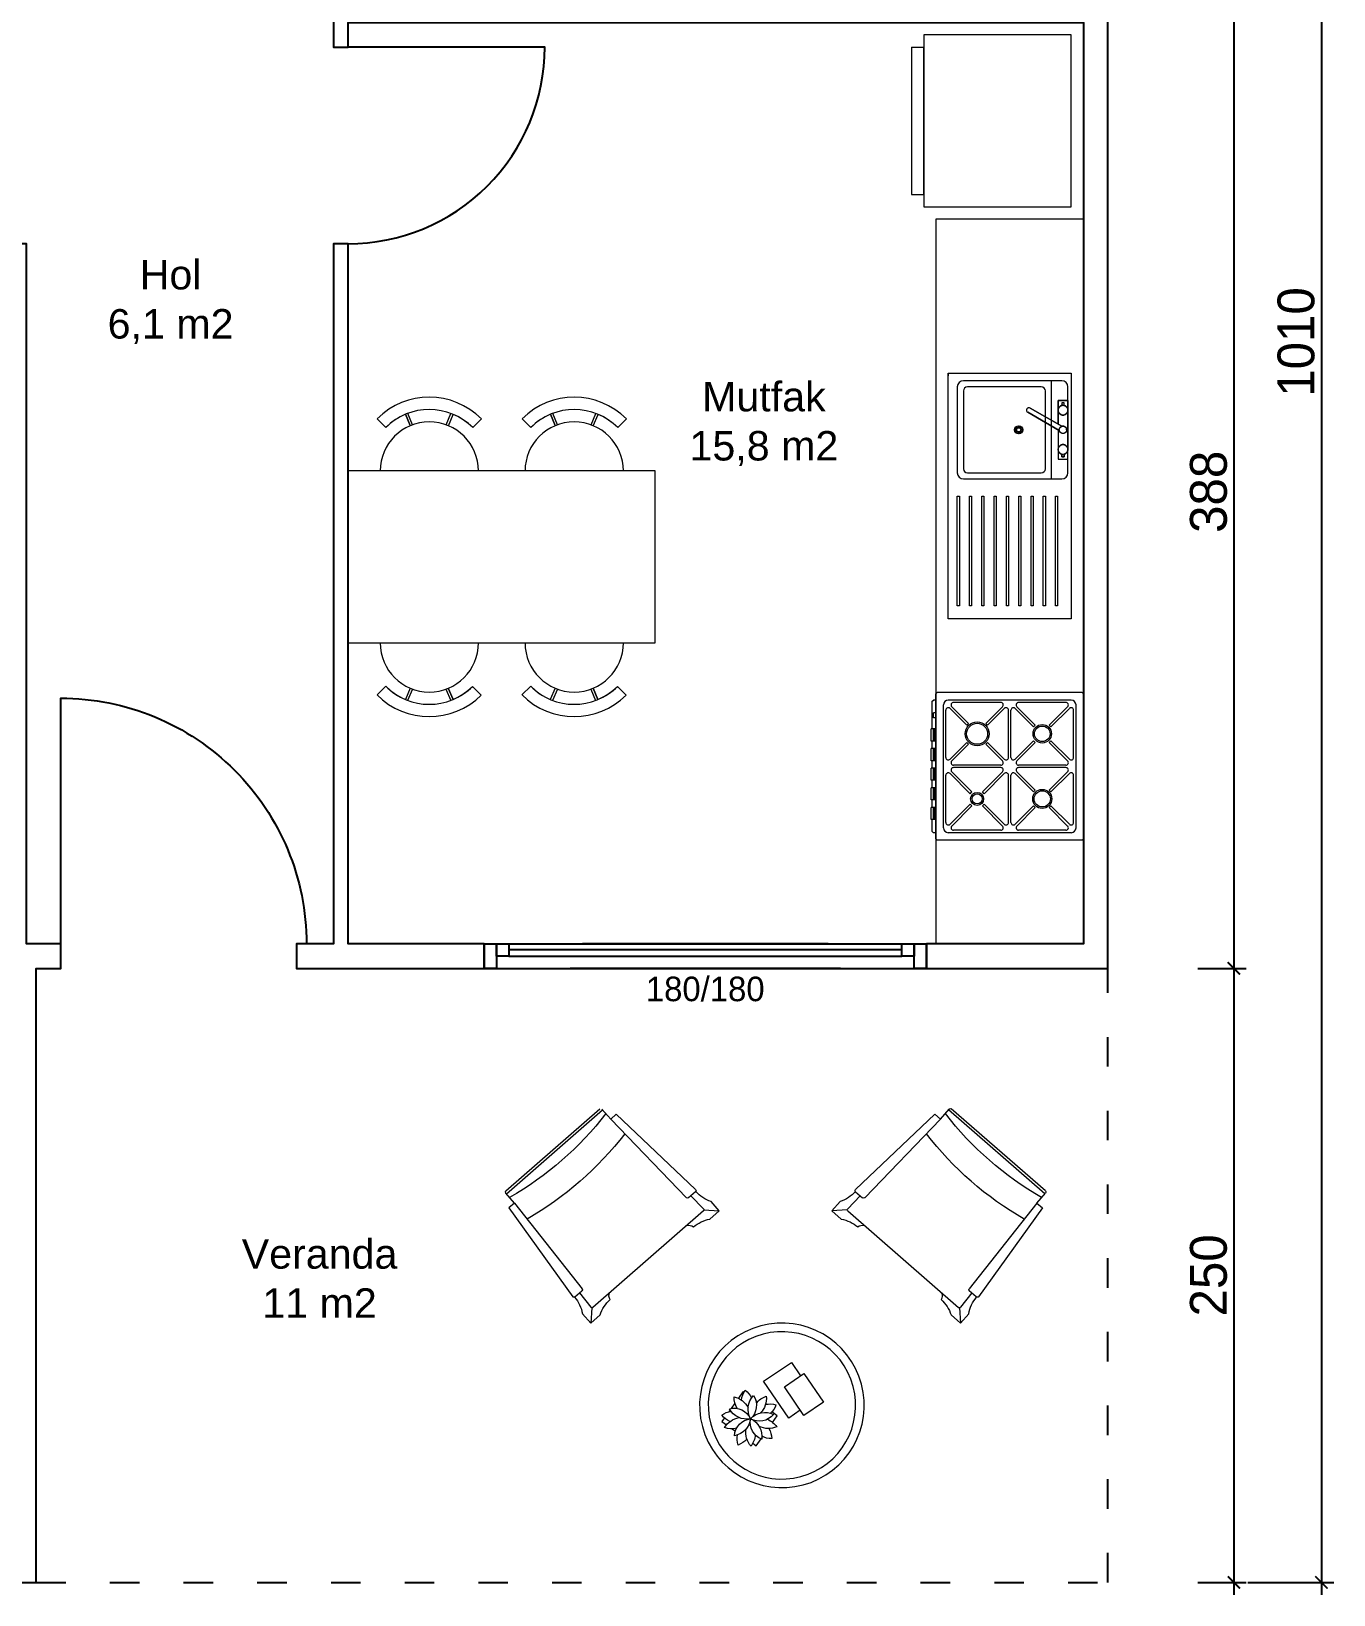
# Model space of a CAD drawing. Header units: inches. Extents: x 321 to 21697, y 7 to 6462.
# Drawn here: x 1699 to 2229, y 726 to 1362 of the extents above; entities that cross this region are included whole.
import ezdxf

# ---------------------------------------------------------------- set-up
doc = ezdxf.new("R2010")
doc.units = ezdxf.units.IN
doc.header["$MEASUREMENT"] = 0
doc.linetypes.add('ACAD_ISO03W100', pattern=[30, 12, -18])
doc.layers.add('Kapı', color=154, linetype='Continuous', true_color=0x0c4697)
doc.layers.add('Pencere', color=141, linetype='Continuous')
doc.layers.add('Veranda', color=31, linetype='Continuous')
doc.layers.add('tefris', color=8, linetype='Continuous', lineweight=5)
doc.styles.add('DIŞ ÖLÇÜ', font='FRAMDCN.TTF', dxfattribs={"height": 15})
doc.styles.get("Standard").update_dxf_attribs({"font": 'arial.ttf'})
doc.dimstyles.new('YAZI STİLİ', dxfattribs={"dimscale": 0.5, "dimtxt": 15, "dimasz": 10, "dimexe": 10, "dimexo": 10, "dimgap": 5, "dimtad": 1, "dimdec": 0, "dimtxsty": 'DIŞ ÖLÇÜ', "dimblk": 'ARCHTICK', "dimcen": 2.5, "dimdle": 10, "dimadec": 0, "dimazin": 0, "dimtfac": 1, "dimtdec": 0, "dimtix": 1, "dimtmove": 0, "dimatfit": 3, "dimldrblk": 'ARCHTICK', "dimfxl": 60, "dimfxlon": 1, "dimlwd": -1, "dimlwe": -1, "dimarcsym": 0})

# ---------------------------------------------------------------- blocks, each defined once
blk = doc.blocks.new('saksı masa')
at = {"lineweight": 0, "elevation": 51.05}
for points in [[(42694.75, -80314.18), (42694.75, -80310.89), (42697.47, -80310.89)], [(42704.69, -80310.89), (42705.39, -80310.89)], [(42707.48, -80310.89), (42707.68, -80310.89)], [(42711.37, -80310.89), (42711.83, -80310.89), (42711.83, -80314.14)], [(42711.83, -80316.55), (42711.83, -80319.15)], [(42694.75, -80321.82), (42694.75, -80321.17)], [(42696.49, -80325.76), (42694.75, -80325.76), (42694.75, -80322.39)], [(42706.79, -80325.76), (42705.15, -80325.76)], [(42711.83, -80323.95), (42711.83, -80325.76), (42709.54, -80325.76)], [(42711.83, -80319.94), (42711.83, -80320.88)]]:
    blk.add_lwpolyline(points, dxfattribs=at)
at = {"linetype": 'ByBlock', "lineweight": 0}
for centre, radius, start, end in [((42709.49, -80312.53, 51.05), 8.58, 139.39871, 188.8676), ((42695.53, -80312.53, 51.05), 9.31, 6.50685, 36.8699), ((42703.62, -80310.85, 51.05), 7.29, 183.75273, 264.95532), ((42695.13, -80319.14, 51.05), 7.91, 7.48413, 81.22392), ((42704.6, -80309.85, 51.05), 7.21, 160.75243, 194.49137), ((42693.42, -80318.19, 51.05), 11.57, 46.64859, 67.78949), ((42710.08, -80316.48, 51.05), 7.29, 111.75273, 192.95532), ((42699.57, -80310.97, 51.05), 7.91, 295.48413, 9.22392), ((42711.33, -80317.1, 51.05), 7.21, 88.75243, 122.49137), ((42699.95, -80309.05, 51.05), 11.57, 334.64859, 355.78948), ((42700.09, -80327.22, 51.05), 11.57, 118.64859, 139.78948), ((42695.62, -80314.01, 51.05), 7.21, 232.75243, 266.49137), ((42695.37, -80323.47, 51.05), 9.31, 78.50685, 108.8699), ((42699.68, -80310.19, 51.05), 8.58, 211.3987, 260.8676), ((42701.53, -80325.89, 51.05), 7.91, 79.48413, 153.22392), ((42696.27, -80315.26, 51.05), 7.29, 255.75273, 336.95532), ((42709.93, -80321.89, 51.05), 7.91, 151.48413, 225.22392), ((42706.73, -80324.36, 51.05), 7.29, 39.75273, 120.95532), ((42708.71, -80312.67, 51.05), 7.91, 223.48413, 297.22392), ((42698.19, -80323.61, 51.05), 7.29, 327.75273, 48.95532), ((42710.3, -80322.58, 51.05), 8.58, 67.3987, 116.8676), ((42705.99, -80309.31, 51.05), 9.31, 294.50685, 324.8699), ((42705.72, -80327, 51.05), 9.31, 150.50685, 180.8699), ((42694.42, -80318.8, 51.05), 8.58, 283.3987, 332.8676), ((42710.75, -80323.67, 51.05), 11.57, 190.64859, 211.78949), ((42712.28, -80318.25, 51.05), 9.31, 222.50685, 252.8699), ((42700.99, -80326.46, 51.05), 8.58, 355.3987, 44.8676), ((42710.66, -80312.44, 51.05), 11.57, 262.64859, 283.78949), ((42706.52, -80325.75, 51.05), 7.21, 16.75243, 50.49137), ((42696.81, -80323.84, 51.05), 7.21, 304.75243, 338.49137)]:
    blk.add_arc(centre, radius, start, end, dxfattribs=at)
blk = doc.blocks.new('sdkg')
at = {"lineweight": 0}
blk.add_lwpolyline([(-25200.41, 766.3), (-25205.97, 764.97), (-25210.19, 782.61), (-25196.94, 785.78), (-25195.4, 779.31)], dxfattribs=at)
blk.add_lwpolyline([(-25203.08, 777.47), (-25193.73, 779.71), (-25190.44, 765.96), (-25199.79, 763.72)], close=True, dxfattribs=at)
for major_axis in [(23.69, -23.69), (21.21, -21.21)]:
    blk.add_ellipse((-25206.72, 770.75), major_axis=major_axis, ratio=1, start_param=0.785398, end_param=7.068583, dxfattribs=at)
at = {"lineweight": 0, "xscale": -1, "rotation": 304.2121771615189}
blk.add_blockref('saksı masa', (65209.5, 10616.07, -51.05), dxfattribs=at)
blk = doc.blocks.new('_ArchTick')
at = {"color": 0, "linetype": 'ByBlock', "const_width": 0.15}
blk.add_lwpolyline([(-0.5, -0.5), (0.5, 0.5)], dxfattribs=at)
blk = doc.blocks.new('*D438')
at = {"color": 0, "transparency": 16777216}
for p, q in [((2174.14, 1368.92), (2193.83, 1368.92)), ((2188.83, 1373.92), (2188.83, 975.92)), ((2174.14, 980.92), (2193.83, 980.92))]:
    blk.add_line(p, q, dxfattribs=at)
at = {"layer": 'Defpoints', "color": 0, "transparency": 16777216}
for p in [(2169.14, 1368.92), (2169.14, 980.92), (2188.83, 980.92)]:
    blk.add_point(p, dxfattribs=at)
at = {"color": 0, "transparency": 16777216, "xscale": 5, "yscale": 5, "zscale": 5}
for p, rotation in [((2188.83, 1368.92), 90), ((2188.83, 980.92), 270)]:
    blk.add_blockref('_ArchTick', p, dxfattribs=dict(at, rotation=rotation))
at = {"color": 0, "transparency": 16777216, "insert": (2178.55, 1174.92), "char_height": 15, "attachment_point": 5, "rotation": 90, "style": 'DIŞ ÖLÇÜ'}
blk.add_mtext('388', dxfattribs=at)
blk = doc.blocks.new('*D439')
at = {"color": 0, "transparency": 16777216}
for p, q in [((2224.46, 1745.92), (2224.46, 725.92)), ((2195.08, 1740.92), (2229.46, 1740.92)), ((2194.46, 730.92), (2229.46, 730.92))]:
    blk.add_line(p, q, dxfattribs=at)
at = {"layer": 'Defpoints', "color": 0, "transparency": 16777216}
for p in [(2190.08, 1740.92), (2188.83, 730.92), (2224.46, 730.92)]:
    blk.add_point(p, dxfattribs=at)
at = {"color": 0, "transparency": 16777216, "xscale": 5, "yscale": 5, "zscale": 5}
for p, rotation in [((2224.46, 1740.92), 90), ((2224.46, 730.92), 270)]:
    blk.add_blockref('_ArchTick', p, dxfattribs=dict(at, rotation=rotation))
at = {"color": 0, "transparency": 16777216, "insert": (2214.18, 1235.92), "char_height": 15, "attachment_point": 5, "rotation": 90, "style": 'DIŞ ÖLÇÜ'}
blk.add_mtext('1010', dxfattribs=at)
blk = doc.blocks.new('*D445')
at = {"color": 0, "transparency": 16777216}
for p, q in [((2174.14, 980.92), (2193.83, 980.92)), ((2188.83, 985.92), (2188.83, 725.92)), ((2174.14, 730.92), (2193.83, 730.92))]:
    blk.add_line(p, q, dxfattribs=at)
at = {"layer": 'Defpoints', "color": 0, "transparency": 16777216}
for p in [(2169.14, 980.92), (2169.14, 730.92), (2188.83, 730.92)]:
    blk.add_point(p, dxfattribs=at)
at = {"color": 0, "transparency": 16777216, "xscale": 5, "yscale": 5, "zscale": 5}
for p, rotation in [((2188.83, 980.92), 90), ((2188.83, 730.92), 270)]:
    blk.add_blockref('_ArchTick', p, dxfattribs=dict(at, rotation=rotation))
at = {"color": 0, "transparency": 16777216, "insert": (2178.55, 855.92), "char_height": 15, "attachment_point": 5, "rotation": 90, "style": 'DIŞ ÖLÇÜ'}
blk.add_mtext('250', dxfattribs=at)

msp = doc.modelspace()

# ---------------------------------------------------------------- linework, layer by layer
for p, q in [((1883.69, 990.92), (2063.69, 990.92)), ((1883.69, 990.92), (1883.69, 980.92)), ((2063.69, 980.92), (2063.69, 990.92)), ((1883.69, 980.92), (2063.69, 980.92))]:
    msp.add_line(p, q)
for points in [[(1822.32, 1381.92), (1822.32, 1355.92), (1828.32, 1355.92), (1828.32, 1365.92), (2127.57, 1365.92), (2127.57, 990.92), (2063.69, 990.92), (2063.69, 980.92), (2137.57, 980.92), (2137.57, 1491.42), (2127.57, 1491.42), (2127.57, 1371.92), (1828.32, 1371.92), (1828.32, 1381.92)], [(1691.32, 1275.92), (1691.32, 990.92), (1691.32, 740.92), (1596.82, 740.92), (1596.82, 730.92), (1701.32, 730.92), (1701.32, 980.92), (1711.32, 980.92), (1711.32, 990.92), (1697.32, 990.92), (1697.32, 1275.92)], [(1883.69, 990.92), (1828.32, 990.92), (1828.32, 1275.92), (1822.32, 1275.92), (1822.32, 990.92), (1807.32, 990.92), (1807.32, 980.92), (1883.69, 980.92)]]:
    msp.add_lwpolyline(points, close=True)
at = {"layer": 'Kapı'}
for points in [[(1828.32, 1275.92, 0.414214), (1908.32, 1355.92), (1828.32, 1355.92)], [(1711.32, 990.92), (1711.32, 1090.92, -0.414214), (1811.32, 990.92)]]:
    msp.add_lwpolyline(points, format="xyb", dxfattribs=at)
at = {"layer": 'Pencere'}
for p, q in [((2053.69, 988.42), (1893.69, 988.42)), ((2023.69, 990.92), (1923.69, 990.92)), ((1893.69, 985.92), (2053.69, 985.92)), ((2028.69, 980.92), (1918.69, 980.92))]:
    msp.add_line(p, q, dxfattribs=at)
for points in [[(1888.69, 980.92), (1883.69, 980.92), (1883.69, 990.92), (1888.69, 990.92), (1888.69, 980.92)], [(1893.69, 990.92), (1893.69, 985.92), (1888.69, 985.92), (1888.69, 990.92), (1893.69, 990.92)], [(2058.69, 990.92), (2058.69, 985.92), (2053.69, 985.92), (2053.69, 990.92), (2058.69, 990.92)], [(2063.69, 980.92), (2058.69, 980.92), (2058.69, 990.92), (2063.69, 990.92), (2063.69, 980.92)]]:
    msp.add_lwpolyline(points, dxfattribs=at)
at = {"layer": 'tefris', "ltscale": 0.05}
for p, q in [((2057.57, 1355.92), (2057.57, 1295.92)), ((2122.57, 1360.92), (2062.57, 1360.92)), ((2062.57, 1360.92), (2062.57, 1290.92)), ((2062.57, 1295.92), (2062.57, 1355.92)), ((2122.57, 1290.92), (2122.57, 1360.92)), ((2057.57, 1295.92), (2062.57, 1295.92)), ((2062.57, 1290.92), (2122.57, 1290.92))]:
    msp.add_line(p, q, dxfattribs=at)
at = {"layer": 'tefris', "ltscale": 50}
msp.add_line((2057.57, 1355.92), (2062.57, 1355.92), dxfattribs=at)
at = {"layer": 'tefris'}
for p, q in [((2072.57, 1223.16), (2072.57, 1222.16)), ((1840.14, 1204.67), (1843.67, 1201.12)), ((1840.14, 1204.67), (1843.67, 1201.12)), ((1843.67, 1201.12), (1840.14, 1204.67)), ((1851.66, 1206.48), (1853.59, 1201.86)), ((1851.66, 1206.48), (1853.59, 1201.86)), ((1853.59, 1201.86), (1851.66, 1206.48)), ((1854.52, 1202.23), (1852.59, 1206.84)), ((1868.18, 1202.21), (1870.13, 1206.82)), ((1869.11, 1201.84), (1871.06, 1206.44)), ((1869.11, 1201.84), (1871.06, 1206.44)), ((1869.11, 1201.84), (1871.06, 1206.44)), ((1879.03, 1201.07), (1882.57, 1204.6)), ((1879.03, 1201.07), (1882.57, 1204.6)), ((1879.03, 1201.07), (1882.57, 1204.6)), ((1899.13, 1204.67), (1902.66, 1201.12)), ((1899.13, 1204.67), (1902.66, 1201.12)), ((1902.66, 1201.12), (1899.13, 1204.67)), ((1910.65, 1206.48), (1912.58, 1201.86)), ((1910.65, 1206.48), (1912.58, 1201.86)), ((1912.58, 1201.86), (1910.65, 1206.48)), ((1913.51, 1202.23), (1911.58, 1206.84)), ((1927.16, 1202.21), (1929.11, 1206.82)), ((1928.09, 1201.84), (1930.04, 1206.44)), ((1928.09, 1201.84), (1930.04, 1206.44)), ((1928.09, 1201.84), (1930.04, 1206.44)), ((1938.01, 1201.07), (1941.55, 1204.6)), ((1938.01, 1201.07), (1941.55, 1204.6)), ((1938.01, 1201.07), (1941.55, 1204.6)), ((2122.57, 1123.16), (2121.57, 1123.16)), ((1843.61, 1095.77), (1840.07, 1092.24)), ((1843.61, 1095.77), (1840.07, 1092.24)), ((1843.61, 1095.77), (1840.07, 1092.24)), ((1853.53, 1095), (1851.59, 1090.39)), ((1853.53, 1095), (1851.59, 1090.39)), ((1853.53, 1095), (1851.59, 1090.39)), ((1870.98, 1090.36), (1869.05, 1094.97)), ((1870.98, 1090.36), (1869.05, 1094.97)), ((1869.05, 1094.97), (1870.98, 1090.36)), ((1882.5, 1092.17), (1878.97, 1095.71)), ((1882.5, 1092.17), (1878.97, 1095.71)), ((1878.97, 1095.71), (1882.5, 1092.17)), ((1902.6, 1095.77), (1899.06, 1092.24)), ((1902.6, 1095.77), (1899.06, 1092.24)), ((1902.6, 1095.77), (1899.06, 1092.24)), ((1912.52, 1095), (1910.57, 1090.39)), ((1912.52, 1095), (1910.57, 1090.39)), ((1912.52, 1095), (1910.57, 1090.39)), ((1929.97, 1090.36), (1928.03, 1094.97)), ((1929.97, 1090.36), (1928.03, 1094.97)), ((1928.03, 1094.97), (1929.97, 1090.36)), ((1941.48, 1092.17), (1937.95, 1095.71)), ((1941.48, 1092.17), (1937.95, 1095.71)), ((1937.95, 1095.71), (1941.48, 1092.17)), ((1854.46, 1094.63), (1852.51, 1090.02)), ((1868.12, 1094.61), (1870.05, 1089.99)), ((1913.45, 1094.63), (1911.5, 1090.02)), ((1927.1, 1094.61), (1929.04, 1089.99)), ((2065.99, 1089.66), (2066.49, 1090.16)), ((2065.99, 1078.47), (2065.99, 1089.66)), ((2067.57, 1090.16), (2066.49, 1090.16)), ((2068.07, 1093.16), (2067.57, 1092.66)), ((2067.57, 1033.66), (2067.57, 1092.66)), ((2127.07, 1093.16), (2068.07, 1093.16)), ((2122.57, 1090.16), (2072.57, 1090.16)), ((2093.95, 1089.16), (2074.69, 1089.16)), ((2120.45, 1089.16), (2101.19, 1089.16)), ((2127.57, 1092.66), (2127.07, 1093.16)), ((2127.57, 1033.66), (2127.57, 1092.66)), ((2067.57, 1084.97), (2066.49, 1084.97)), ((2066.49, 1082.97), (2066.49, 1084.97)), ((2067.57, 1082.97), (2066.49, 1082.97)), ((2070.57, 1038.16), (2070.57, 1088.16)), ((2071.57, 1066.78), (2071.57, 1086.04)), ((2080.08, 1079.94), (2073.28, 1086.74)), ((2080.79, 1080.65), (2073.98, 1087.45)), ((2087.86, 1080.65), (2094.66, 1087.45)), ((2088.56, 1079.94), (2095.36, 1086.74)), ((2097.07, 1066.78), (2097.07, 1086.04)), ((2098.07, 1066.78), (2098.07, 1086.04)), ((2099.78, 1086.74), (2107.29, 1079.23)), ((2100.48, 1087.45), (2107.99, 1079.94)), ((2113.65, 1079.94), (2121.16, 1087.45)), ((2114.36, 1079.23), (2121.86, 1086.74)), ((2123.57, 1066.78), (2123.57, 1086.04)), ((2124.57, 1038.16), (2124.57, 1088.16)), ((2067.57, 1078.47), (2065.57, 1078.47)), ((2065.57, 1073.47), (2065.57, 1078.47)), ((2066.57, 1073.47), (2066.57, 1078.47)), ((2067.07, 1073.47), (2067.07, 1078.47)), ((2080.08, 1079.94), (2080.79, 1080.65)), ((2088.56, 1079.94), (2087.86, 1080.65)), ((2107.29, 1079.23), (2107.99, 1079.94)), ((2113.65, 1079.94), (2114.36, 1079.23)), ((2067.57, 1073.47), (2065.57, 1073.47)), ((2067.57, 1070.47), (2065.57, 1070.47)), ((2065.57, 1065.47), (2065.57, 1070.47)), ((2065.99, 1070.47), (2065.99, 1073.47)), ((2066.57, 1065.47), (2066.57, 1070.47)), ((2067.07, 1065.47), (2067.07, 1070.47)), ((2073.28, 1066.07), (2080.08, 1072.87)), ((2073.98, 1065.36), (2080.79, 1072.16)), ((2080.79, 1072.16), (2080.08, 1072.87)), ((2087.86, 1072.16), (2088.56, 1072.87)), ((2094.66, 1065.36), (2087.86, 1072.16)), ((2095.36, 1066.07), (2088.56, 1072.87)), ((2099.78, 1066.07), (2107.29, 1073.58)), ((2100.48, 1065.36), (2107.99, 1072.87)), ((2107.29, 1073.58), (2107.99, 1072.87)), ((2113.65, 1072.87), (2114.36, 1073.58)), ((2113.65, 1072.87), (2121.16, 1065.36)), ((2114.36, 1073.58), (2121.86, 1066.07)), ((2067.57, 1065.47), (2065.57, 1065.47)), ((2065.99, 1062.47), (2065.99, 1065.47)), ((2093.95, 1063.66), (2074.69, 1063.66)), ((2120.45, 1063.66), (2101.19, 1063.66)), ((2067.57, 1062.47), (2065.57, 1062.47)), ((2065.57, 1057.47), (2065.57, 1062.47)), ((2067.57, 1057.47), (2065.57, 1057.47)), ((2065.99, 1054.47), (2065.99, 1057.47)), ((2066.57, 1057.47), (2066.57, 1062.47)), ((2067.07, 1057.47), (2067.07, 1062.47)), ((2071.57, 1040.28), (2071.57, 1059.54)), ((2081.49, 1052.03), (2073.28, 1060.24)), ((2082.2, 1052.73), (2073.98, 1060.95)), ((2093.95, 1062.66), (2074.69, 1062.66)), ((2086.44, 1052.73), (2094.66, 1060.95)), ((2087.15, 1052.03), (2095.36, 1060.24)), ((2097.07, 1040.28), (2097.07, 1059.54)), ((2098.07, 1040.28), (2098.07, 1059.54)), ((2107.29, 1052.73), (2099.78, 1060.24)), ((2107.99, 1053.44), (2100.48, 1060.95)), ((2120.45, 1062.66), (2101.19, 1062.66)), ((2121.16, 1060.95), (2113.65, 1053.44)), ((2121.86, 1060.24), (2114.36, 1052.73)), ((2123.57, 1040.28), (2123.57, 1059.54)), ((2065.57, 1049.47), (2065.57, 1054.47)), ((2067.57, 1054.47), (2065.57, 1054.47)), ((2066.57, 1049.47), (2066.57, 1054.47)), ((2067.07, 1049.47), (2067.07, 1054.47)), ((2081.49, 1052.03), (2082.2, 1052.73)), ((2087.15, 1052.03), (2086.44, 1052.73)), ((2107.99, 1053.44), (2107.29, 1052.73)), ((2114.36, 1052.73), (2113.65, 1053.44)), ((2067.57, 1049.47), (2065.57, 1049.47)), ((2065.57, 1041.47), (2065.57, 1046.47)), ((2067.57, 1046.47), (2065.57, 1046.47)), ((2065.99, 1046.47), (2065.99, 1049.47)), ((2066.57, 1041.47), (2066.57, 1046.47)), ((2067.07, 1041.47), (2067.07, 1046.47)), ((2073.28, 1039.57), (2081.49, 1047.79)), ((2073.98, 1038.86), (2082.2, 1047.08)), ((2082.2, 1047.08), (2081.49, 1047.79)), ((2086.44, 1047.08), (2087.15, 1047.79)), ((2094.66, 1038.86), (2086.44, 1047.08)), ((2095.36, 1039.57), (2087.15, 1047.79)), ((2107.29, 1047.08), (2099.78, 1039.57)), ((2107.99, 1046.37), (2100.48, 1038.86)), ((2107.99, 1046.37), (2107.29, 1047.08)), ((2114.36, 1047.08), (2113.65, 1046.37)), ((2121.16, 1038.86), (2113.65, 1046.37)), ((2121.86, 1039.57), (2114.36, 1047.08)), ((2067.57, 1041.47), (2065.57, 1041.47)), ((2065.99, 1036.66), (2065.99, 1041.47)), ((2066.49, 1036.16), (2065.99, 1036.66)), ((2067.57, 1036.16), (2066.49, 1036.16)), ((2067.57, 1033.66), (2068.07, 1033.16)), ((2127.07, 1033.16), (2068.07, 1033.16)), ((2122.57, 1036.16), (2072.57, 1036.16)), ((2093.95, 1037.16), (2074.69, 1037.16)), ((2120.45, 1037.16), (2101.19, 1037.16)), ((2127.57, 1033.66), (2127.07, 1033.16))]:
    msp.add_line(p, q, dxfattribs=at)
at = {"layer": 'tefris', "linetype": 'Continuous'}
for p, q in [((2072.57, 1223.16), (2122.57, 1223.16)), ((2072.57, 1123.16), (2072.57, 1223.16)), ((2122.57, 1223.16), (2122.57, 1123.16)), ((2076.25, 1217.66), (2076.25, 1182.66)), ((2118.75, 1220.16), (2078.75, 1220.16)), ((2078.75, 1215.99), (2078.75, 1184.32)), ((2110.41, 1217.66), (2080.41, 1217.66)), ((2112.08, 1184.32), (2112.08, 1215.99)), ((2114.58, 1180.16), (2114.58, 1220.16)), ((2121.25, 1182.66), (2121.25, 1217.66)), ((2121.25, 1212.16), (2117.25, 1212.16)), ((2117.25, 1212.16), (2117.25, 1202.46)), ((2121.25, 1212.16), (2117.25, 1212.16)), ((2117.25, 1212.16), (2117.25, 1202.47)), ((2117.25, 1208.16), (2117.25, 1212.16)), ((2117.25, 1212.16), (2121.25, 1212.16)), ((2117.71, 1209.43), (2117.51, 1209.14)), ((2117.96, 1209.69), (2117.71, 1209.43)), ((2118.24, 1209.89), (2117.96, 1209.69)), ((2118.56, 1210.04), (2118.24, 1209.89)), ((2118.75, 1210.09), (2118.56, 1210.04)), ((2119.75, 1211.16), (2118.75, 1211.16)), ((2118.75, 1211.16), (2118.75, 1210.04)), ((2119.75, 1211.16), (2118.75, 1211.16)), ((2118.75, 1211.16), (2118.75, 1210.09)), ((2118.75, 1210.09), (2118.9, 1210.13)), ((2118.9, 1210.13), (2118.75, 1210.09)), ((2118.75, 1210.09), (2118.75, 1210.09)), ((2118.9, 1210.13), (2119.25, 1210.16)), ((2119.25, 1210.16), (2118.9, 1210.13)), ((2119.25, 1210.16), (2119.59, 1210.13)), ((2119.59, 1210.13), (2119.25, 1210.16)), ((2119.59, 1210.13), (2119.92, 1210.04)), ((2119.75, 1210.09), (2119.59, 1210.13)), ((2119.75, 1210.04), (2119.75, 1211.16)), ((2119.75, 1210.09), (2119.75, 1211.16)), ((2119.92, 1210.04), (2119.75, 1210.09)), ((2119.92, 1210.04), (2119.75, 1210.09)), ((2119.75, 1210.09), (2119.75, 1210.09)), ((2119.75, 1210.09), (2119.75, 1210.09)), ((2119.75, 1210.09), (2119.75, 1210.09)), ((2120.25, 1209.89), (2119.92, 1210.04)), ((2120.54, 1209.69), (2120.25, 1209.89)), ((2120.78, 1209.44), (2120.54, 1209.69)), ((2120.98, 1209.16), (2120.78, 1209.44)), ((2121.25, 1188.16), (2121.25, 1212.16)), ((2121.25, 1188.16), (2121.25, 1212.16)), ((2121.25, 1212.16), (2121.25, 1192.16)), ((2104.43, 1208.42), (2104.39, 1208.16)), ((2104.39, 1208.16), (2104.43, 1207.9)), ((2104.53, 1208.66), (2104.43, 1208.42)), ((2104.43, 1207.9), (2104.52, 1207.66)), ((2104.52, 1207.66), (2104.68, 1207.45)), ((2104.68, 1208.86), (2104.53, 1208.66)), ((2104.89, 1209.02), (2104.68, 1208.86)), ((2104.68, 1207.45), (2104.89, 1207.29)), ((2105.14, 1209.12), (2104.89, 1209.02)), ((2117.76, 1199.86), (2104.89, 1207.29)), ((2104.89, 1207.29), (2117.76, 1199.86)), ((2105.39, 1209.16), (2105.14, 1209.12)), ((2105.64, 1209.12), (2105.39, 1209.16)), ((2105.89, 1209.02), (2105.64, 1209.12)), ((2105.89, 1209.02), (2118.76, 1201.59)), ((2118.76, 1201.59), (2105.89, 1209.02)), ((2117.28, 1208.5), (2117.25, 1208.16)), ((2117.25, 1202.47), (2117.25, 1208.16)), ((2117.25, 1208.16), (2117.28, 1207.81)), ((2117.37, 1208.84), (2117.28, 1208.5)), ((2117.28, 1207.81), (2117.37, 1207.47)), ((2117.51, 1209.14), (2117.37, 1208.84)), ((2117.37, 1207.47), (2117.52, 1207.16)), ((2117.52, 1207.16), (2117.72, 1206.87)), ((2117.72, 1206.87), (2117.95, 1206.63)), ((2117.95, 1206.63), (2118.25, 1206.43)), ((2118.25, 1206.43), (2118.57, 1206.28)), ((2118.57, 1206.28), (2118.91, 1206.19)), ((2118.91, 1206.19), (2119.25, 1206.16)), ((2119.25, 1206.16), (2119.59, 1206.19)), ((2119.59, 1206.19), (2119.94, 1206.28)), ((2119.94, 1206.28), (2120.25, 1206.43)), ((2120.25, 1206.43), (2120.53, 1206.62)), ((2120.53, 1206.62), (2120.76, 1206.85)), ((2120.76, 1206.85), (2120.98, 1207.15)), ((2121.13, 1208.84), (2120.98, 1209.16)), ((2120.98, 1207.15), (2121.12, 1207.46)), ((2121.12, 1207.46), (2121.22, 1207.81)), ((2121.22, 1208.51), (2121.13, 1208.84)), ((2121.25, 1208.15), (2121.22, 1208.51)), ((2121.22, 1207.81), (2121.25, 1208.15)), ((2117.25, 1200.14), (2117.25, 1188.16)), ((2117.76, 1199.86), (2117.25, 1200.14)), ((2117.25, 1200.14), (2117.25, 1188.16)), ((2117.75, 1200.16), (2117.78, 1200.45)), ((2117.78, 1199.86), (2117.75, 1200.16)), ((2117.78, 1200.45), (2117.86, 1200.73)), ((2117.86, 1199.58), (2117.78, 1199.86)), ((2117.86, 1200.73), (2118, 1200.99)), ((2118, 1199.32), (2117.86, 1199.58)), ((2118, 1200.99), (2118.19, 1201.22)), ((2118.18, 1199.1), (2118, 1199.32)), ((2118.42, 1198.91), (2118.18, 1199.1)), ((2118.19, 1201.22), (2118.41, 1201.4)), ((2118.41, 1201.4), (2118.67, 1201.54)), ((2118.68, 1198.77), (2118.42, 1198.91)), ((2118.67, 1201.54), (2118.96, 1201.63)), ((2118.96, 1198.68), (2118.68, 1198.77)), ((2118.79, 1201.58), (2118.76, 1201.59)), ((2118.96, 1201.63), (2118.79, 1201.58)), ((2118.96, 1201.63), (2119.25, 1201.66)), ((2119.25, 1201.66), (2118.96, 1201.63)), ((2119.25, 1198.66), (2118.96, 1198.68)), ((2119.25, 1201.66), (2119.55, 1201.63)), ((2119.55, 1201.63), (2119.25, 1201.66)), ((2119.54, 1198.69), (2119.25, 1198.66)), ((2119.82, 1198.77), (2119.54, 1198.69)), ((2119.55, 1201.63), (2119.82, 1201.54)), ((2119.82, 1201.54), (2119.55, 1201.63)), ((2119.82, 1201.54), (2120.08, 1201.4)), ((2120.08, 1201.4), (2119.82, 1201.54)), ((2120.08, 1198.91), (2119.82, 1198.77)), ((2120.08, 1201.4), (2120.31, 1201.21)), ((2120.31, 1201.21), (2120.08, 1201.4)), ((2120.3, 1199.09), (2120.08, 1198.91)), ((2120.49, 1199.32), (2120.3, 1199.09)), ((2120.31, 1201.21), (2120.5, 1200.99)), ((2120.5, 1200.99), (2120.31, 1201.21)), ((2120.63, 1199.57), (2120.49, 1199.32)), ((2120.5, 1200.99), (2120.64, 1200.72)), ((2120.64, 1200.72), (2120.5, 1200.99)), ((2120.72, 1199.86), (2120.63, 1199.57)), ((2120.64, 1200.72), (2120.72, 1200.45)), ((2120.72, 1200.45), (2120.64, 1200.72)), ((2120.72, 1200.45), (2120.75, 1200.16)), ((2120.75, 1200.16), (2120.72, 1200.45)), ((2120.75, 1200.16), (2120.72, 1199.86)), ((2117.28, 1192.5), (2117.25, 1192.16)), ((2117.25, 1192.16), (2117.28, 1191.81)), ((2117.37, 1192.84), (2117.28, 1192.5)), ((2117.28, 1191.81), (2117.38, 1191.45)), ((2117.51, 1193.15), (2117.37, 1192.84)), ((2117.38, 1191.45), (2117.52, 1191.14)), ((2117.71, 1193.44), (2117.51, 1193.15)), ((2117.52, 1191.14), (2117.73, 1190.86)), ((2117.96, 1193.69), (2117.71, 1193.44)), ((2117.73, 1190.86), (2117.98, 1190.61)), ((2118.25, 1193.89), (2117.96, 1193.69)), ((2117.98, 1190.61), (2118.24, 1190.43)), ((2118.24, 1190.43), (2118.55, 1190.28)), ((2118.55, 1194.03), (2118.25, 1193.89)), ((2118.9, 1194.13), (2118.55, 1194.03)), ((2118.55, 1190.28), (2118.75, 1190.22)), ((2118.75, 1189.16), (2118.75, 1190.27)), ((2119.25, 1194.16), (2118.9, 1194.13)), ((2119.59, 1194.13), (2119.25, 1194.16)), ((2119.96, 1194.03), (2119.59, 1194.13)), ((2120.24, 1190.42), (2119.75, 1190.22)), ((2119.75, 1190.22), (2119.94, 1190.28)), ((2119.75, 1190.27), (2119.75, 1189.16)), ((2119.94, 1190.28), (2120.24, 1190.42)), ((2120.29, 1193.87), (2119.96, 1194.03)), ((2120.24, 1190.42), (2120.53, 1190.62)), ((2120.53, 1190.62), (2120.24, 1190.42)), ((2120.53, 1193.69), (2120.29, 1193.87)), ((2120.78, 1193.44), (2120.53, 1193.69)), ((2120.53, 1190.62), (2120.78, 1190.87)), ((2120.78, 1190.87), (2120.53, 1190.62)), ((2120.98, 1193.16), (2120.78, 1193.44)), ((2120.78, 1190.87), (2120.98, 1191.16)), ((2120.98, 1191.16), (2120.78, 1190.87)), ((2121.13, 1192.84), (2120.98, 1193.16)), ((2120.98, 1191.16), (2121.12, 1191.46)), ((2121.12, 1191.46), (2120.98, 1191.16)), ((2121.12, 1191.46), (2121.22, 1191.83)), ((2121.22, 1191.83), (2121.12, 1191.46)), ((2121.22, 1192.5), (2121.13, 1192.84)), ((2121.25, 1192.16), (2121.22, 1192.5)), ((2121.22, 1191.83), (2121.25, 1192.16)), ((2121.25, 1192.16), (2121.22, 1191.83)), ((2117.25, 1188.16), (2121.25, 1188.16)), ((2117.25, 1188.16), (2121.25, 1188.16)), ((2118.92, 1190.18), (2118.75, 1190.23)), ((2118.75, 1190.23), (2118.75, 1190.22)), ((2118.75, 1190.22), (2118.75, 1189.16)), ((2119.75, 1189.16), (2118.75, 1189.16)), ((2118.75, 1189.16), (2119.75, 1189.16)), ((2119.25, 1190.16), (2118.92, 1190.18)), ((2119.75, 1190.22), (2119.25, 1190.16)), ((2119.75, 1189.16), (2119.75, 1190.22)), ((2078.75, 1180.16), (2118.75, 1180.16)), ((2080.41, 1182.66), (2110.41, 1182.66)), ((2076.25, 1128.57), (2076.25, 1173.2)), ((2076.25, 1173.2), (2077.08, 1173.2)), ((2077.08, 1173.2), (2077.08, 1128.57)), ((2081.25, 1128.57), (2081.25, 1173.2)), ((2081.25, 1173.2), (2082.08, 1173.2)), ((2082.08, 1173.2), (2082.08, 1128.57)), ((2086.25, 1128.57), (2086.25, 1173.2)), ((2086.25, 1173.2), (2087.08, 1173.2)), ((2087.08, 1173.2), (2087.08, 1128.57)), ((2091.25, 1128.57), (2091.25, 1173.2)), ((2091.25, 1173.2), (2092.08, 1173.2)), ((2092.08, 1173.2), (2092.08, 1128.57)), ((2096.25, 1128.57), (2096.25, 1173.2)), ((2096.25, 1173.2), (2097.08, 1173.2)), ((2097.08, 1173.2), (2097.08, 1128.57)), ((2101.25, 1128.57), (2101.25, 1173.2)), ((2101.25, 1173.2), (2102.08, 1173.2)), ((2102.08, 1173.2), (2102.08, 1128.57)), ((2106.25, 1128.57), (2106.25, 1173.2)), ((2106.25, 1173.2), (2107.08, 1173.2)), ((2107.08, 1173.2), (2107.08, 1128.57)), ((2111.25, 1128.57), (2111.25, 1173.2)), ((2111.25, 1173.2), (2112.08, 1173.2)), ((2112.08, 1173.2), (2112.08, 1128.57)), ((2116.25, 1128.57), (2116.25, 1173.2)), ((2116.25, 1173.2), (2117.08, 1173.2)), ((2117.08, 1173.2), (2117.08, 1128.57)), ((2077.08, 1128.57), (2076.25, 1128.57)), ((2082.08, 1128.57), (2081.25, 1128.57)), ((2087.08, 1128.57), (2086.25, 1128.57)), ((2092.08, 1128.57), (2091.25, 1128.57)), ((2097.08, 1128.57), (2096.25, 1128.57)), ((2102.08, 1128.57), (2101.25, 1128.57)), ((2107.08, 1128.57), (2106.25, 1128.57)), ((2112.08, 1128.57), (2111.25, 1128.57)), ((2117.08, 1128.57), (2116.25, 1128.57)), ((2122.57, 1123.16), (2072.57, 1123.16))]:
    msp.add_line(p, q, dxfattribs=at)
at = {"layer": 'tefris', "extrusion": (0, 0, -1)}
for p, q in [((1892.49, 890.29), (1930.77, 923.69)), ((1892.49, 890.29), (1930.77, 923.69)), ((1892.69, 889.14), (1931.88, 923.33)), ((1892.69, 889.14), (1931.88, 923.33)), ((1935.16, 919.56), (1931.61, 923.63)), ((1935.16, 919.56), (1931.61, 923.63)), ((2069.41, 919.56), (2072.96, 923.63)), ((2069.41, 919.56), (2072.96, 923.63)), ((2111.88, 889.14), (2072.7, 923.33)), ((2111.88, 889.14), (2072.7, 923.33)), ((2112.09, 890.29), (2073.81, 923.69)), ((2112.09, 890.29), (2073.81, 923.69)), ((1935.16, 919.56), (1937.42, 921.53)), ((1935.16, 919.56), (1937.42, 921.53)), ((1935.16, 919.56), (1966.04, 887.54)), ((1935.16, 919.56), (1966.04, 887.54)), ((1937.42, 921.53), (1969.73, 890.87)), ((1937.42, 921.53), (1969.73, 890.87)), ((2067.15, 921.53), (2034.85, 890.87)), ((2067.15, 921.53), (2034.85, 890.87)), ((2069.41, 919.56), (2038.54, 887.54)), ((2069.41, 919.56), (2038.54, 887.54)), ((2069.41, 919.56), (2067.15, 921.53)), ((2069.41, 919.56), (2067.15, 921.53)), ((1895.98, 885.37), (1892.43, 889.44)), ((1895.98, 885.37), (1892.43, 889.44)), ((1895.98, 885.37), (1893.72, 883.4)), ((1895.98, 885.37), (1893.72, 883.4)), ((1895.98, 885.37), (1923.52, 850.44)), ((1895.98, 885.37), (1923.52, 850.44)), ((1969.71, 889.98), (1966.87, 887.5)), ((1969.71, 889.98), (1966.87, 887.5)), ((1967.84, 888.35), (1972.96, 883.04)), ((1967.84, 888.35), (1972.96, 883.04)), ((1979.38, 882.18), (1976.04, 886.01)), ((1979.38, 882.18), (1976.04, 886.01)), ((2025.19, 882.18), (2028.54, 886.01)), ((2025.19, 882.18), (2028.54, 886.01)), ((2036.74, 888.35), (2031.62, 883.04)), ((2036.74, 888.35), (2031.62, 883.04)), ((2034.87, 889.98), (2037.71, 887.5)), ((2034.87, 889.98), (2037.71, 887.5)), ((2108.6, 885.37), (2081.05, 850.44)), ((2108.6, 885.37), (2081.05, 850.44)), ((2108.6, 885.37), (2112.15, 889.44)), ((2108.6, 885.37), (2112.15, 889.44)), ((2108.6, 885.37), (2110.86, 883.4)), ((2108.6, 885.37), (2110.86, 883.4)), ((1893.72, 883.4), (1919.72, 847.24)), ((1893.72, 883.4), (1919.72, 847.24)), ((1972.92, 882.17), (1927.91, 842.89)), ((1972.92, 882.17), (1927.91, 842.89)), ((1973.13, 882.6), (1979.38, 882.18)), ((1973.13, 882.6), (1979.38, 882.18)), ((1979.38, 882.18), (1975.55, 878.83)), ((1979.38, 882.18), (1975.55, 878.83)), ((2031.45, 882.6), (2025.19, 882.18)), ((2031.45, 882.6), (2025.19, 882.18)), ((2025.19, 882.18), (2029.02, 878.83)), ((2025.19, 882.18), (2029.02, 878.83)), ((2031.65, 882.17), (2076.67, 842.89)), ((2031.65, 882.17), (2076.67, 842.89)), ((2110.86, 883.4), (2084.85, 847.24)), ((2110.86, 883.4), (2084.85, 847.24)), ((1920.6, 847.14), (1923.45, 849.62)), ((1920.6, 847.14), (1923.45, 849.62)), ((1922.47, 848.77), (1927.04, 842.97)), ((1922.47, 848.77), (1927.04, 842.97)), ((2082.1, 848.77), (2077.53, 842.97)), ((2082.1, 848.77), (2077.53, 842.97)), ((2083.97, 847.14), (2081.13, 849.62)), ((2083.97, 847.14), (2081.13, 849.62)), ((1927.03, 836.49), (1923.68, 840.32)), ((1927.03, 836.49), (1923.68, 840.32)), ((1927.45, 842.75), (1927.03, 836.49)), ((1927.45, 842.75), (1927.03, 836.49)), ((2077.12, 842.75), (2077.55, 836.49)), ((2077.12, 842.75), (2077.55, 836.49)), ((2077.55, 836.49), (2080.89, 840.32)), ((2077.55, 836.49), (2080.89, 840.32)), ((1927.03, 836.49), (1930.86, 839.84)), ((1927.03, 836.49), (1930.86, 839.84)), ((2077.55, 836.49), (2073.72, 839.84)), ((2077.55, 836.49), (2073.72, 839.84))]:
    msp.add_line(p, q, dxfattribs=at)
at = {"layer": 'tefris'}
for points in [[(2067.57, 1285.92), (2067.57, 990.92), (2127.57, 990.92), (2127.57, 1285.92)], [(1828.32, 1183.42), (1828.32, 1113.42), (1953.32, 1113.42), (1953.32, 1183.42)]]:
    msp.add_lwpolyline(points, close=True, dxfattribs=at)
at = {"layer": 'tefris', "linetype": 'Continuous'}
for centre, radius in [((2119.25, 1208.16), 2), ((2101.25, 1200.16), 1.67), ((2099.86, 1200.16), 0.195), ((2100.27, 1201.13), 0.195), ((2100.31, 1199.18), 0.195), ((2101.25, 1200.16), 1.1), ((2101.25, 1200.16), 0.833), ((2101.25, 1201.53), 0.195), ((2101.25, 1198.79), 0.195), ((2102.21, 1199.21), 0.195), ((2102.22, 1201.13), 0.195), ((2102.64, 1200.16), 0.195), ((2119.25, 1200.16), 1.5), ((2119.25, 1192.16), 2)]:
    msp.add_circle(centre, radius, dxfattribs=at)
at = {"layer": 'tefris'}
for centre, radius in [((2084.32, 1076.41), 4.88), ((2084.32, 1076.41), 4.28), ((2110.82, 1076.41), 3.76), ((2110.82, 1076.41), 3.16), ((2084.32, 1049.91), 2.64), ((2084.32, 1049.91), 2.04), ((2110.82, 1049.91), 3.89), ((2110.82, 1049.91), 3.29)]:
    msp.add_circle(centre, radius, dxfattribs=at)
at = {"layer": 'tefris', "linetype": 'Continuous'}
for centre, radius, start, end in [((2078.75, 1217.66), 2.5, 90, 180), ((2080.41, 1215.99), 1.67, 90, 180), ((2110.41, 1215.99), 1.67, 0, 90), ((2118.75, 1217.66), 2.5, 0, 90), ((2105.39, 1208.16), 1, 60, 240), ((2080.41, 1184.32), 1.67, 180, 270), ((2110.41, 1184.32), 1.67, 270, 0), ((2078.75, 1182.66), 2.5, 180, 270), ((2118.75, 1182.66), 2.5, 270, 0)]:
    msp.add_arc(centre, radius, start, end, dxfattribs=at)
at = {"layer": 'tefris'}
for centre, radius, start, end in [((1861.32, 1183.42), 30, 44.90722, 134.90722), ((1861.32, 1183.42), 30, 44.90722, 134.90722), ((1861.32, 1183.42), 30, 44.90722, 134.90722), ((1920.31, 1183.42), 30, 44.90722, 134.90722), ((1920.31, 1183.42), 30, 44.90722, 134.90722), ((1920.31, 1183.42), 30, 44.90722, 134.90722), ((1861.32, 1183.42), 20, 0, 180), ((1861.32, 1183.42), 25, 44.90722, 134.90722), ((1861.32, 1183.42), 25, 112.73134, 134.90722), ((1861.32, 1183.42), 25, 112.73134, 134.90722), ((1861.32, 1183.42), 25, 44.90722, 67.0831), ((1861.32, 1183.42), 25, 44.90722, 67.0831), ((1920.31, 1183.42), 20, 0, 180), ((1920.31, 1183.42), 25, 44.90722, 134.90722), ((1920.31, 1183.42), 25, 112.73134, 134.90722), ((1920.31, 1183.42), 25, 112.73134, 134.90722), ((1920.31, 1183.42), 25, 44.90722, 67.0831), ((1920.31, 1183.42), 25, 44.90722, 67.0831), ((1861.32, 1113.42), 20, 180, 0), ((1920.31, 1113.42), 20, 180, 0), ((1861.32, 1113.42), 25, 224.90722, 247.0831), ((1861.32, 1113.42), 25, 224.90722, 247.0831), ((1861.32, 1113.42), 25, 224.90722, 314.90722), ((1861.32, 1113.42), 25, 292.73134, 314.90722), ((1861.32, 1113.42), 25, 292.73134, 314.90722), ((1920.31, 1113.42), 25, 224.90722, 247.0831), ((1920.31, 1113.42), 25, 224.90722, 247.0831), ((1920.31, 1113.42), 25, 224.90722, 314.90722), ((1920.31, 1113.42), 25, 292.73134, 314.90722), ((1920.31, 1113.42), 25, 292.73134, 314.90722), ((1861.32, 1113.42), 30, 224.90722, 314.90722), ((1861.32, 1113.42), 30, 224.90722, 314.90722), ((1861.32, 1113.42), 30, 224.90722, 314.90722), ((1920.31, 1113.42), 30, 224.90722, 314.90722), ((1920.31, 1113.42), 30, 224.90722, 314.90722), ((1920.31, 1113.42), 30, 224.90722, 314.90722), ((2072.57, 1088.16), 2, 90, 180), ((2074.69, 1088.16), 1, 90, 225), ((2093.95, 1088.16), 1, 315, 90), ((2101.19, 1088.16), 1, 90, 225), ((2120.45, 1088.16), 1, 315, 90), ((2122.57, 1088.16), 2, 0, 90), ((2072.57, 1086.04), 1, 45, 180), ((2096.07, 1086.04), 1, 0, 135), ((2099.07, 1086.04), 1, 45, 180), ((2122.57, 1086.04), 1, 0, 135), ((2072.57, 1066.78), 1, 180, 315), ((2074.69, 1064.66), 1, 135, 270), ((2093.95, 1064.66), 1, 270, 45), ((2096.07, 1066.78), 1, 225, 0), ((2099.07, 1066.78), 1, 180, 315), ((2101.19, 1064.66), 1, 135, 270), ((2120.45, 1064.66), 1, 270, 45), ((2122.57, 1066.78), 1, 225, 0), ((2072.57, 1059.54), 1, 45, 180), ((2074.69, 1061.66), 1, 90, 225), ((2093.95, 1061.66), 1, 315, 90), ((2096.07, 1059.54), 1, 0, 135), ((2099.07, 1059.54), 1, 45, 180), ((2101.19, 1061.66), 1, 90, 225), ((2120.45, 1061.66), 1, 315, 90), ((2122.57, 1059.54), 1, 0, 135), ((2072.57, 1038.16), 2, 180, 270), ((2072.57, 1040.28), 1, 180, 315), ((2074.69, 1038.16), 1, 135, 270), ((2093.95, 1038.16), 1, 270, 45), ((2096.07, 1040.28), 1, 225, 0), ((2099.07, 1040.28), 1, 180, 315), ((2101.19, 1038.16), 1, 135, 270), ((2120.45, 1038.16), 1, 270, 45), ((2122.57, 1040.28), 1, 225, 0), ((2122.57, 1038.16), 2, 270, 0)]:
    msp.add_arc(centre, radius, start, end, dxfattribs=at)
at = {"layer": 'tefris', "extrusion": (0, 0, -1)}
for centre, radius, start, end in [((-2073.42, 923.23), 0.6, 41.10513, 131.10513), ((-2073.42, 923.23), 0.6, 41.10513, 131.10513), ((-1827.77, 1003.09), 133.11, 217.63085, 240.15889), ((-1827.77, 1003.09), 133.11, 217.63085, 240.15889), ((-2176.8, 1003.09), 133.11, 299.84111, 322.36915), ((-2176.8, 1003.09), 133.11, 299.84111, 322.36915), ((-1835.23, 994.54), 133.11, 217.45004, 240.3397), ((-1835.23, 994.54), 133.11, 217.45004, 240.3397), ((-2169.34, 994.54), 133.11, 299.6603, 322.54996), ((-2169.34, 994.54), 133.11, 299.6603, 322.54996), ((-1892.88, 889.84), 0.6, 318.89487, 48.89487), ((-1892.88, 889.84), 0.6, 318.89487, 48.89487), ((-1966.47, 887.95), 0.6, 228.89487, 316.04255), ((-1966.47, 887.95), 0.6, 228.89487, 316.04255), ((-1969.31, 890.43), 0.6, 133.50963, 228.89487), ((-1969.31, 890.43), 0.6, 133.50963, 228.89487), ((-1980.48, 899.54), 14.24, 288.17793, 318.41738), ((-1980.48, 899.54), 14.24, 288.17793, 318.41738), ((-2024.09, 899.54), 14.24, 221.58262, 251.82207), ((-2024.09, 899.54), 14.24, 221.58262, 251.82207), ((-2035.26, 890.43), 0.6, 311.10513, 46.49037), ((-2035.26, 890.43), 0.6, 311.10513, 46.49037), ((-2038.1, 887.95), 0.6, 223.95745, 311.10513), ((-2038.1, 887.95), 0.6, 223.95745, 311.10513), ((-2111.69, 889.84), 0.6, 131.10513, 221.10513), ((-2111.69, 889.84), 0.6, 131.10513, 221.10513), ((-1978.12, 864.82), 14.24, 49.37236, 79.61181), ((-1978.12, 864.82), 14.24, 49.37236, 79.61181), ((-1972.53, 882.62), 0.6, 136.04255, 228.89487), ((-1972.53, 882.62), 0.6, 136.04255, 228.89487), ((-2026.46, 864.82), 14.24, 100.38819, 130.62764), ((-2026.46, 864.82), 14.24, 100.38819, 130.62764), ((-2032.05, 882.62), 0.6, 311.10513, 43.95745), ((-2032.05, 882.62), 0.6, 311.10513, 43.95745), ((-1966.94, 873.43), 2.91, 73.10283, 130.86237), ((-1966.94, 873.43), 2.91, 73.10283, 130.86237), ((-2037.63, 873.43), 2.91, 49.13763, 106.89717), ((-2037.63, 873.43), 2.91, 49.13763, 106.89717), ((-1920.21, 847.59), 0.6, 228.89487, 324.28011), ((-1920.21, 847.59), 0.6, 228.89487, 324.28011), ((-1909.67, 837.76), 14.24, 139.37236, 169.61181), ((-1909.67, 837.76), 14.24, 139.37236, 169.61181), ((-1923.05, 850.07), 0.6, 141.74719, 228.89487), ((-1923.05, 850.07), 0.6, 141.74719, 228.89487), ((-1937.37, 847.63), 2.91, 326.92737, 24.68692), ((-1937.37, 847.63), 2.91, 326.92737, 24.68692), ((-2067.2, 847.63), 2.91, 155.31308, 213.07263), ((-2067.2, 847.63), 2.91, 155.31308, 213.07263), ((-2081.53, 850.07), 0.6, 311.10513, 38.25281), ((-2081.53, 850.07), 0.6, 311.10513, 38.25281), ((-2094.9, 837.76), 14.24, 10.38819, 40.62764), ((-2094.9, 837.76), 14.24, 10.38819, 40.62764), ((-2084.37, 847.59), 0.6, 215.71989, 311.10513), ((-2084.37, 847.59), 0.6, 215.71989, 311.10513), ((-1927.51, 843.35), 0.6, 228.89487, 321.74719), ((-1927.51, 843.35), 0.6, 228.89487, 321.74719), ((-1944.39, 835.39), 14.24, 18.17793, 48.41738), ((-1944.39, 835.39), 14.24, 18.17793, 48.41738), ((-2060.18, 835.39), 14.24, 131.58262, 161.82207), ((-2060.18, 835.39), 14.24, 131.58262, 161.82207), ((-2077.06, 843.35), 0.6, 218.25281, 311.10513), ((-2077.06, 843.35), 0.6, 218.25281, 311.10513)]:
    msp.add_arc(centre, radius, start, end, dxfattribs=at)
at = {"layer": 'Veranda', "linetype": 'ACAD_ISO03W100'}
msp.add_lwpolyline([(1701.32, 730.92), (2137.57, 730.92), (2137.57, 980.92)], dxfattribs=at)

# ---------------------------------------------------------------- block references
at = {"layer": 'tefris', "rotation": 20.71579813205993}
msp.add_blockref('sdkg', (25854.52, 8998.53), dxfattribs=at)

# ---------------------------------------------------------------- texts
at = {"attachment_point": 1}
for s, width, insert, char_height in [('\\pxqc;Hol\\P6,1 m2', 158.8444, (1676.6, 1269.32), 12), ('\\pxqc;Mutfak\\P15,8 m2', 158.8444, (1918.1, 1219.68), 12), ('{\\fFranklin Gothic Medium Cond|b0|i0|c0|p34;1\\fFranklin Gothic Medium Cond|b0|i0|c162|p34;8\\fFranklin Gothic Medium Cond|b0|i0|c0|p34;0/180}', 54.2877, (1949.47, 977.55), 10), ('\\pxqc;Veranda\\P11 m2', 158.8444, (1737.24, 870.67), 12)]:
    msp.add_mtext_dynamic_manual_height_columns(s, width=width, gutter_width=12.5, heights=[0], dxfattribs=dict(at, insert=insert, char_height=char_height))

# ---------------------------------------------------------------- dimensions: what is measured, and where the dimension line sits
for base, p1, p2, picture, middle in [((2224.46, 730.92), (2190.08, 1740.92), (2188.83, 730.92), '*D439', (2214.18, 1235.92)), ((2188.83, 980.92), (2169.14, 1368.92), (2169.14, 980.92), '*D438', (2178.55, 1174.92)), ((2188.83, 730.92), (2169.14, 980.92), (2169.14, 730.92), '*D445', (2178.55, 855.92))]:
    dim = msp.add_linear_dim(base=base, p1=p1, p2=p2, angle=90, dimstyle='YAZI STİLİ')
    dim.commit()
    dim.dimension.update_dxf_attribs({"geometry": picture, "text_midpoint": middle})

doc.saveas('drawing.dxf')
